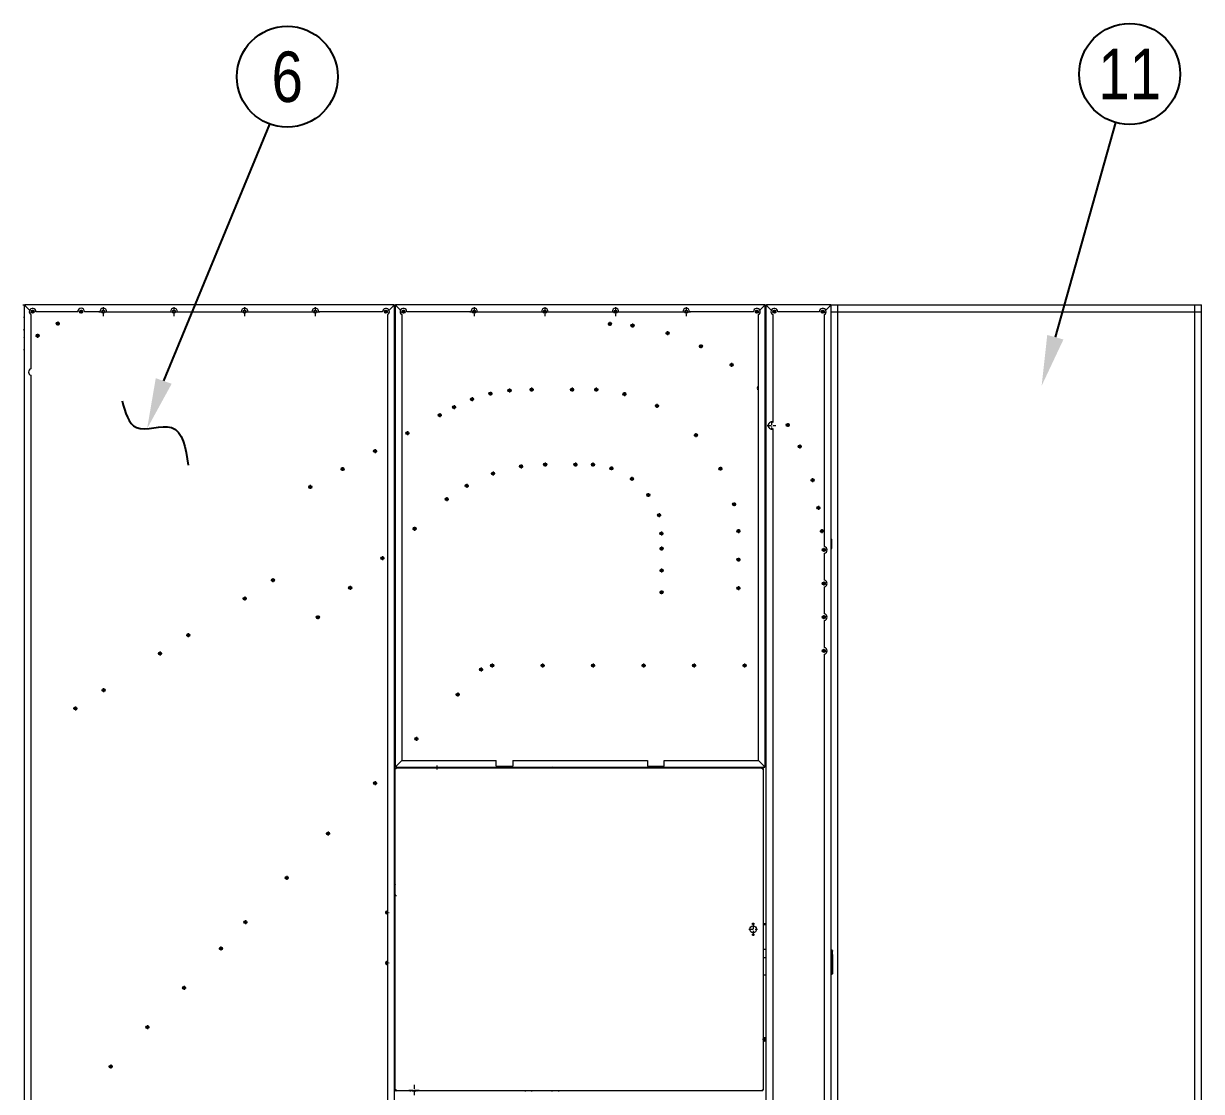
# Model space of a CAD drawing. Header units: millimetres. Extents: x -661502 to 32907, y -140885 to 22606.
# Drawn here: x 16593 to 20093, y 10256 to 13430 of the extents above; entities that cross this region are included whole.
import ezdxf
from ezdxf.enums import TextEntityAlignment as Align

# ---------------------------------------------------------------- set-up
doc = ezdxf.new("R2010")
doc.units = ezdxf.units.MM
doc.linetypes.add('DASHDOT', pattern=[18.5, 12, -3, 0.5, -3])
doc.layers.add('냉각탑_dim', color=1, linetype='Continuous')
doc.layers.add('냉각탑_text', color=3, linetype='Continuous')
doc.styles.get("Standard").update_dxf_attribs({"font": 'arial.ttf'})

# ---------------------------------------------------------------- blocks, each defined once
blk = doc.blocks.new('1')
at = {"color": 7, "lineweight": 20, "ltscale": 0.132499}
blk.add_line((16591, 12593.8), (16596.3, 12593.8), dxfattribs=at)
at = {"color": 7, "lineweight": 20, "ltscale": 0.0375}
for p, q in [((16594.7, 12592.2), (16594.7, 12590.7)), ((16597.8, 12593.8), (16596.3, 12593.8)), ((16596.3, 12590.7), (16596.3, 12592.2)), ((16596.3, 12592.2), (16597.8, 12592.2)), ((16597.8, 12590.7), (16597.8, 12592.2)), ((17693.1, 12593.8), (17691.6, 12593.8)), ((17691.6, 12592.2), (17693.1, 12592.2)), ((17693.1, 12592.2), (17693.1, 12590.7)), ((17694.7, 12590.7), (17694.7, 12592.2)), ((17696.7, 12592.2), (17696.7, 12590.7)), ((17699.8, 12593.8), (17698.3, 12593.8)), ((17698.3, 12592.2), (17699.8, 12592.2)), ((17698.3, 12590.7), (17698.3, 12592.2)), ((17699.8, 12590.7), (17699.8, 12592.2)), ((18795.1, 12593.8), (18793.6, 12593.8)), ((18793.6, 12592.2), (18795.1, 12592.2)), ((18795.1, 12592.2), (18795.1, 12590.7)), ((18796.7, 12590.7), (18796.7, 12592.2)), ((18798.7, 12592.2), (18798.7, 12590.7)), ((18801.8, 12593.8), (18800.3, 12593.8)), ((18800.3, 12590.7), (18800.3, 12592.2)), ((18800.3, 12592.2), (18801.8, 12592.2)), ((18801.8, 12590.7), (18801.8, 12592.2)), ((18991.1, 12593.8), (18989.6, 12593.8)), ((18989.6, 12592.2), (18991.1, 12592.2)), ((18991.1, 12592.2), (18991.1, 12590.7)), ((18992.7, 12590.7), (18992.7, 12592.2)), ((17696.7, 11222.9), (17696.7, 11221.4)), ((17696.7, 11216.2), (17696.7, 11214.7)), ((17699.8, 11222.9), (17698.3, 11222.9)), ((17698.3, 11221.4), (17698.3, 11222.9)), ((17699.8, 11221.4), (17698.3, 11221.4)), ((17698.3, 11219.8), (17699.8, 11219.8)), ((17698.3, 11217.8), (17699.8, 11217.8)), ((17698.3, 11216.2), (17698.3, 11214.7)), ((17698.3, 11216.2), (17699.8, 11216.2)), ((17699.8, 11222.9), (17699.8, 11221.4)), ((18789.1, 11217.8), (18787.6, 11217.8)), ((18789.1, 11216.2), (18787.6, 11216.2)), ((18789.1, 11216.2), (18789.1, 11214.7)), ((18790.7, 11216.2), (18790.7, 11214.7)), ((18793.6, 11222.9), (18795.1, 11222.9)), ((18795.1, 11221.4), (18793.6, 11221.4)), ((18793.6, 11219.8), (18795.1, 11219.8)), ((18795.1, 11222.9), (18795.1, 11221.4)), ((18796.7, 11221.4), (18796.7, 11222.9)), ((17696.7, 10259.4), (17696.7, 10260.9)), ((17698.3, 10259.4), (17698.3, 10260.9)), ((17698.3, 10259.4), (17699.8, 10259.4)), ((17698.3, 10257.8), (17699.8, 10257.8)), ((18789.1, 10259.4), (18787.6, 10259.4)), ((18789.1, 10257.8), (18787.6, 10257.8)), ((18789.1, 10259.4), (18789.1, 10260.9)), ((18790.7, 10259.4), (18790.7, 10260.9))]:
    blk.add_line(p, q, dxfattribs=at)
at = {"color": 7, "lineweight": 20, "ltscale": 0.04}
for p, q in [((16594.7, 12592.2), (16596.3, 12592.2)), ((16594.7, 12590.7), (16596.3, 12590.7)), ((16596.3, 12593.8), (16596.3, 12592.2)), ((16597.8, 12593.8), (16597.8, 12592.2)), ((17691.6, 12593.8), (17691.6, 12592.2)), ((17693.1, 12593.8), (17693.1, 12592.2)), ((17694.7, 12592.2), (17693.1, 12592.2)), ((17694.7, 12590.7), (17693.1, 12590.7)), ((17696.7, 12592.2), (17698.3, 12592.2)), ((17696.7, 12590.7), (17698.3, 12590.7)), ((17698.3, 12593.8), (17698.3, 12592.2)), ((17699.8, 12593.8), (17699.8, 12592.2)), ((18793.6, 12593.8), (18793.6, 12592.2)), ((18795.1, 12593.8), (18795.1, 12592.2)), ((18796.7, 12592.2), (18795.1, 12592.2)), ((18796.7, 12590.7), (18795.1, 12590.7)), ((18798.7, 12592.2), (18800.3, 12592.2)), ((18798.7, 12590.7), (18800.3, 12590.7)), ((18800.3, 12593.8), (18800.3, 12592.2)), ((18801.8, 12593.8), (18801.8, 12592.2)), ((18989.6, 12593.8), (18989.6, 12592.2)), ((18991.1, 12593.8), (18991.1, 12592.2)), ((18992.7, 12592.2), (18991.1, 12592.2)), ((18992.7, 12590.7), (18991.1, 12590.7)), ((18992.7, 11869.3), (18994.3, 11869.3)), ((17696.7, 11222.9), (17698.3, 11222.9)), ((17696.7, 11221.4), (17698.3, 11221.4)), ((17696.7, 11216.2), (17698.3, 11216.2)), ((17698.3, 11219.8), (17698.3, 11221.4)), ((17698.3, 11217.8), (17698.3, 11216.2)), ((17699.8, 11219.8), (17699.8, 11221.4)), ((18789.1, 11217.8), (18789.1, 11216.2)), ((18790.7, 11216.2), (18789.1, 11216.2)), ((18793.6, 11219.8), (18793.6, 11221.4)), ((18796.7, 11222.9), (18795.1, 11222.9)), ((18796.7, 11221.4), (18795.1, 11221.4)), ((18795.1, 11219.8), (18795.1, 11221.4)), ((17696.7, 10259.4), (17698.3, 10259.4)), ((17698.3, 10257.8), (17698.3, 10259.4)), ((18789.1, 10257.8), (18789.1, 10259.4)), ((18790.7, 10259.4), (18789.1, 10259.4))]:
    blk.add_line(p, q, dxfattribs=at)
at = {"color": 7, "lineweight": 20}
for p, q in [((16594.7, 12590.7), (16594.7, 9548.9)), ((17691.6, 12593.8), (16597.8, 12593.8)), ((16614.7, 12565.1), (16614.7, 12403.9)), ((16753.7, 12573.8), (16629.7, 12573.8)), ((16819.7, 12573.8), (16773.7, 12573.8)), ((16839.7, 12573.8), (17029.7, 12573.8)), ((17049.7, 12573.8), (17239.7, 12573.8)), ((17259.7, 12573.8), (17449.7, 12573.8)), ((17659.7, 12573.8), (17469.7, 12573.8)), ((17674.7, 9565.8), (17674.7, 12565.1)), ((17694.7, 9548.9), (17694.7, 12590.7)), ((17696.7, 12590.7), (17696.7, 11222.9)), ((18793.6, 12593.8), (17699.8, 12593.8)), ((17716.7, 12565.1), (17716.7, 11239.8)), ((17921.7, 12573.8), (17731.7, 12573.8)), ((17941.7, 12573.8), (18131.7, 12573.8)), ((18151.7, 12573.8), (18341.7, 12573.8)), ((18361.7, 12573.8), (18551.7, 12573.8)), ((18761.7, 12573.8), (18571.7, 12573.8)), ((18776.7, 11239.8), (18776.7, 12565.1)), ((18796.7, 11222.9), (18796.7, 12590.7)), ((18798.7, 12590.7), (18798.7, 9548.9)), ((18989.6, 12593.8), (18801.8, 12593.8)), ((18818.7, 12565.1), (18818.7, 12244.7)), ((18957.7, 12573.8), (18833.7, 12573.8)), ((18972.7, 11875.5), (18972.7, 12565.1)), ((18992.7, 9548.9), (18992.7, 12590.7)), ((19012.7, 9548.9), (19012.7, 12590.7)), ((16614.7, 12384.7), (16614.7, 10068.6)), ((18818.7, 12226.1), (18818.7, 9565.8)), ((18994.3, 11869.3), (18994.3, 11896.2)), ((18972.7, 11775.5), (18972.7, 11855.9)), ((18972.7, 11675.5), (18972.7, 11755.9)), ((18972.7, 11575.5), (18972.7, 11655.9)), ((18972.7, 9565.8), (18972.7, 11555.9)), ((17716.7, 11239.8), (17699.8, 11222.9)), ((17699.8, 11222.9), (17716.7, 11239.8)), ((17716.7, 11239.8), (17996.7, 11239.8)), ((18046.7, 11239.8), (18446.7, 11239.8)), ((18496.7, 11239.8), (18776.7, 11239.8)), ((18776.7, 11239.8), (18793.6, 11222.9)), ((18793.6, 11222.9), (18776.7, 11239.8)), ((17696.7, 10260.9), (17696.7, 11214.7)), ((17699.8, 11219.8), (18793.6, 11219.8)), ((17699.8, 11217.8), (18787.6, 11217.8)), ((17996.7, 11222.9), (18046.7, 11222.9)), ((18446.7, 11222.9), (18496.7, 11222.9)), ((18790.7, 11214.7), (18790.7, 10260.9)), ((17696.7, 10891.7), (17696.7, 10984.7)), ((18992.8, 10674.4), (18992.8, 10605.8)), ((18996, 10662.6), (18996, 10617.6)), ((17696.7, 10461.7), (17696.7, 10554.7)), ((18787.6, 10257.8), (17699.8, 10257.8))]:
    blk.add_line(p, q, dxfattribs=at)
at = {"color": 7, "lineweight": 20, "ltscale": 0.0775}
for p, q in [((16597.8, 12590.7), (16594.7, 12590.7)), ((17691.6, 12590.7), (17691.6, 12593.8)), ((17691.6, 12590.7), (17694.7, 12590.7)), ((17699.8, 12590.7), (17696.7, 12590.7)), ((18793.6, 12590.7), (18793.6, 12593.8)), ((18793.6, 12590.7), (18796.7, 12590.7)), ((18801.8, 12590.7), (18798.7, 12590.7)), ((18989.6, 12590.7), (18989.6, 12593.8)), ((18989.6, 12590.7), (18992.7, 12590.7)), ((17699.8, 11214.7), (17696.7, 11214.7)), ((17699.8, 11214.7), (17699.8, 11217.8)), ((18787.6, 11214.7), (18787.6, 11217.8)), ((18787.6, 11214.7), (18790.7, 11214.7)), ((18793.6, 11222.9), (18793.6, 11219.8)), ((17699.8, 10260.9), (17696.7, 10260.9)), ((17699.8, 10260.9), (17699.8, 10257.8)), ((18787.6, 10260.9), (18787.6, 10257.8)), ((18787.6, 10260.9), (18790.7, 10260.9))]:
    blk.add_line(p, q, dxfattribs=at)
at = {"color": 7, "lineweight": 20, "ltscale": 0.45204}
for p, q in [((16610.6, 12577.9), (16597.8, 12590.7)), ((16610.6, 12577.9), (16597.8, 12590.7)), ((17678.9, 12577.9), (17691.6, 12590.7)), ((17678.9, 12577.9), (17691.6, 12590.7)), ((17712.6, 12577.9), (17699.8, 12590.7)), ((17712.6, 12577.9), (17699.8, 12590.7)), ((18780.9, 12577.9), (18793.6, 12590.7)), ((18780.9, 12577.9), (18793.6, 12590.7)), ((18814.6, 12577.9), (18801.8, 12590.7)), ((18814.6, 12577.9), (18801.8, 12590.7)), ((18976.9, 12577.9), (18989.6, 12590.7)), ((18976.9, 12577.9), (18989.6, 12590.7))]:
    blk.add_line(p, q, dxfattribs=at)
at = {"color": 7, "linetype": 'DASHDOT', "lineweight": 20, "ltscale": 0.292499}
for p, q in [((16613.9, 12573.8), (16625.6, 12573.8)), ((16757.9, 12573.8), (16769.6, 12573.8)), ((17663.9, 12573.8), (17675.6, 12573.8)), ((17715.9, 12573.8), (17727.6, 12573.8)), ((18765.9, 12573.8), (18777.6, 12573.8)), ((18817.9, 12573.8), (18829.6, 12573.8)), ((18961.9, 12573.8), (18973.6, 12573.8)), ((16688.7, 12538.3), (16700.4, 12538.3)), ((16694.5, 12544.2), (16694.5, 12532.5)), ((18329.1, 12537.2), (18340.8, 12537.2)), ((18334.9, 12543.1), (18334.9, 12531.4)), ((18396.3, 12532.4), (18408, 12532.4)), ((18402.2, 12538.2), (18402.2, 12526.5)), ((18500.4, 12510.1), (18512.1, 12510.1)), ((18506.3, 12515.9), (18506.3, 12504.2)), ((18599.4, 12470.8), (18611.1, 12470.8)), ((18605.3, 12476.7), (18605.3, 12465)), ((18690.6, 12415.8), (18702.3, 12415.8)), ((18696.4, 12421.6), (18696.4, 12409.9)), ((17974.3, 12330.1), (17986, 12330.1)), ((17980.1, 12335.9), (17980.1, 12324.2)), ((18030.9, 12339.7), (18042.6, 12339.7)), ((18036.7, 12345.5), (18036.7, 12333.8)), ((18096.7, 12342.1), (18108.4, 12342.1)), ((18102.5, 12347.9), (18102.5, 12336.2)), ((18216.7, 12342.1), (18228.4, 12342.1)), ((18222.5, 12347.9), (18222.5, 12336.2)), ((18288.7, 12342.1), (18300.4, 12342.1)), ((18294.5, 12347.9), (18294.5, 12336.2)), ((18372.4, 12328.9), (18384.1, 12328.9)), ((18378.2, 12334.7), (18378.2, 12323)), ((17866.4, 12289.7), (17878.1, 12289.7)), ((17872.2, 12295.5), (17872.2, 12283.8)), ((17925.3, 12319.3), (17925.3, 12307.6)), ((18469.1, 12293.7), (18480.8, 12293.7)), ((18474.9, 12299.5), (18474.9, 12287.8)), ((17823.8, 12266.1), (17835.5, 12266.1)), ((17829.6, 12271.9), (17829.6, 12260.2)), ((18857.6, 12237), (18869.3, 12237)), ((18863.4, 12242.8), (18863.4, 12231.1)), ((17727.6, 12212.8), (17739.3, 12212.8)), ((18584.7, 12206.8), (18596.4, 12206.8)), ((17631.4, 12159.3), (17643.1, 12159.3)), ((18893.4, 12172.8), (18905.1, 12172.8)), ((18899.2, 12178.6), (18899.2, 12166.9)), ((17540.7, 12112), (17540.7, 12100.3)), ((18065.2, 12114), (18076.9, 12114)), ((18071, 12119.8), (18071, 12108.1)), ((18136.9, 12119.2), (18148.6, 12119.2)), ((18142.7, 12125), (18142.7, 12113.3)), ((18226.9, 12119.2), (18238.6, 12119.2)), ((18232.7, 12125), (18232.7, 12113.3)), ((18278.9, 12119.2), (18290.6, 12119.2)), ((18284.7, 12125), (18284.7, 12113.3)), ((18339.5, 12113.9), (18339.5, 12102.2)), ((18663.6, 12112.9), (18663.6, 12101.2)), ((17534.9, 12106.1), (17546.6, 12106.1)), ((17981.9, 12092.7), (17993.6, 12092.7)), ((17987.7, 12098.5), (17987.7, 12086.8)), ((18333.7, 12108.1), (18345.4, 12108.1)), ((18394.6, 12077), (18406.3, 12077)), ((18400.4, 12082.8), (18400.4, 12071.1)), ((18657.8, 12107.1), (18669.5, 12107.1)), ((18937.1, 12079.1), (18937.1, 12067.4)), ((17438.9, 12052.8), (17450.6, 12052.8)), ((17903.8, 12056.2), (17915.5, 12056.2)), ((17909.6, 12062), (17909.6, 12050.3)), ((18931.2, 12073.2), (18942.9, 12073.2)), ((17844.6, 12016.6), (17856.3, 12016.6)), ((17850.4, 12022.4), (17850.4, 12010.7)), ((18443.4, 12028.9), (18455.1, 12028.9)), ((18449.2, 12034.7), (18449.2, 12023)), ((18704.2, 12006.9), (18704.2, 11995.2)), ((18481.2, 11974.4), (18481.2, 11962.7)), ((18698.4, 12001.1), (18710.1, 12001.1)), ((18948.7, 11990.8), (18960.4, 11990.8)), ((18475.4, 11968.6), (18487.1, 11968.6)), ((17748.9, 11928.7), (17760.6, 11928.7)), ((17754.7, 11934.5), (17754.7, 11922.8)), ((18482.4, 11914.5), (18494.1, 11914.5)), ((18488.2, 11920.3), (18488.2, 11908.6)), ((18711.3, 11921.7), (18723, 11921.7)), ((18717.1, 11927.5), (18717.1, 11915.8)), ((18959.3, 11921.6), (18971, 11921.6)), ((18482.6, 11869.5), (18494.3, 11869.5)), ((18488.4, 11875.3), (18488.4, 11863.6)), ((18964.9, 11865.7), (18976.6, 11865.7)), ((18970.7, 11871.5), (18970.7, 11859.8)), ((17653.4, 11840.9), (17665.1, 11840.9)), ((17659.2, 11846.7), (17659.2, 11835)), ((18711.3, 11836.7), (18723, 11836.7)), ((18717.1, 11842.5), (18717.1, 11830.8)), ((18482.6, 11804.5), (18494.3, 11804.5)), ((18488.4, 11810.3), (18488.4, 11798.6)), ((17333.7, 11781.4), (17333.7, 11769.7)), ((18964.9, 11765.7), (18976.6, 11765.7)), ((18970.7, 11771.5), (18970.7, 11759.8)), ((17249.8, 11726.9), (17249.8, 11715.2)), ((17557.4, 11753.1), (17569.1, 11753.1)), ((17563.2, 11758.9), (17563.2, 11747.2)), ((18482.6, 11739.5), (18494.3, 11739.5)), ((18488.4, 11745.3), (18488.4, 11733.6)), ((18711.3, 11751.7), (18723, 11751.7)), ((18717.1, 11757.5), (18717.1, 11745.8)), ((17461.4, 11665.2), (17473.1, 11665.2)), ((17467.2, 11671.1), (17467.2, 11659.4)), ((18964.9, 11665.7), (18976.6, 11665.7)), ((18970.7, 11671.5), (18970.7, 11659.8)), ((17076.2, 11612.2), (17087.9, 11612.2)), ((17082.1, 11618), (17082.1, 11606.3)), ((16992.4, 11557.7), (17004.1, 11557.7)), ((18964.9, 11565.7), (18976.6, 11565.7)), ((18970.7, 11571.5), (18970.7, 11559.8)), ((17952.4, 11516), (17952.4, 11504.3)), ((17979.4, 11521.8), (17991.1, 11521.8)), ((18129.4, 11521.8), (18141.1, 11521.8)), ((18279.4, 11521.8), (18291.1, 11521.8)), ((18429.4, 11521.8), (18441.1, 11521.8)), ((18579.4, 11521.8), (18591.1, 11521.8)), ((18729.4, 11521.8), (18741.1, 11521.8)), ((17946.6, 11510.2), (17958.3, 11510.2)), ((16824.6, 11448.8), (16836.3, 11448.8)), ((16830.5, 11454.6), (16830.5, 11442.9)), ((17882.8, 11441.4), (17882.8, 11429.7)), ((16740.8, 11394.3), (16752.5, 11394.3)), ((16746.6, 11400.2), (16746.6, 11388.5)), ((17754.3, 11304), (17766, 11304)), ((17815, 11218.8), (17826.7, 11218.8)), ((17820.8, 11224.6), (17820.8, 11212.9)), ((17637.3, 11178.1), (17637.3, 11166.4)), ((17491.7, 11022.4), (17503.4, 11022.4)), ((17368.9, 10890.7), (17380.6, 10890.7)), ((17374.8, 10896.6), (17374.8, 10884.9)), ((17667.3, 10787.8), (17679, 10787.8)), ((17673.1, 10793.6), (17673.1, 10781.9)), ((17252, 10764.9), (17252, 10753.2)), ((17179, 10686.6), (17179, 10674.9)), ((17673.1, 10643.6), (17673.1, 10631.9)), ((17667.3, 10637.8), (17679, 10637.8)), ((17064.1, 10563.8), (17075.8, 10563.8)), ((17069.9, 10569.6), (17069.9, 10557.9)), ((16955, 10446.8), (16966.7, 10446.8)), ((16960.8, 10452.6), (16960.8, 10440.9)), ((18788.8, 10411.4), (18800.5, 10411.4)), ((18794.6, 10417.2), (18794.6, 10405.5)), ((16845.9, 10329.8), (16857.6, 10329.8)), ((16851.7, 10335.6), (16851.7, 10323.9))]:
    blk.add_line(p, q, dxfattribs=at)
at = {"color": 7, "linetype": 'DASHDOT', "lineweight": 20, "ltscale": 0.292505}
for p, q in [((16619.7, 12579.6), (16619.7, 12567.9)), ((16763.7, 12579.6), (16763.7, 12567.9)), ((17669.7, 12579.6), (17669.7, 12567.9)), ((17721.7, 12579.6), (17721.7, 12567.9)), ((18771.7, 12579.6), (18771.7, 12567.9)), ((18823.7, 12579.6), (18823.7, 12567.9)), ((18967.7, 12579.6), (18967.7, 12567.9)), ((16634.5, 12508.2), (16634.5, 12496.5)), ((17919.5, 12313.5), (17931.2, 12313.5)), ((17733.4, 12218.6), (17733.4, 12206.9)), ((18590.5, 12212.6), (18590.5, 12200.9)), ((17637.2, 12165.1), (17637.2, 12153.4)), ((17444.7, 12058.6), (17444.7, 12046.9)), ((18954.6, 11996.6), (18954.6, 11984.9)), ((18965.2, 11927.5), (18965.2, 11915.8)), ((16998.2, 11563.6), (16998.2, 11551.9)), ((17985.2, 11527.6), (17985.2, 11515.9)), ((18135.2, 11527.6), (18135.2, 11515.9)), ((18285.2, 11527.6), (18285.2, 11515.9)), ((18435.2, 11527.6), (18435.2, 11515.9)), ((18585.2, 11527.6), (18585.2, 11515.9)), ((18735.2, 11527.6), (18735.2, 11515.9)), ((17877, 11435.6), (17888.7, 11435.6)), ((17631.5, 11172.3), (17643.2, 11172.3))]:
    blk.add_line(p, q, dxfattribs=at)
at = {"color": 7, "linetype": 'DASHDOT', "lineweight": 20}
for p, q in [((16816.7, 12573.8), (16842.7, 12573.8)), ((16829.7, 12586.8), (16829.7, 12560.8)), ((17026.7, 12573.8), (17052.7, 12573.8)), ((17039.7, 12586.8), (17039.7, 12560.8)), ((17236.7, 12573.8), (17262.7, 12573.8)), ((17249.7, 12586.8), (17249.7, 12560.8)), ((17446.7, 12573.8), (17472.7, 12573.8)), ((17459.7, 12586.8), (17459.7, 12560.8)), ((17918.7, 12573.8), (17944.7, 12573.8)), ((17931.7, 12586.8), (17931.7, 12560.8)), ((18128.7, 12573.8), (18154.7, 12573.8)), ((18141.7, 12586.8), (18141.7, 12560.8)), ((18338.7, 12573.8), (18364.7, 12573.8)), ((18351.7, 12586.8), (18351.7, 12560.8)), ((18548.7, 12573.8), (18574.7, 12573.8)), ((18561.7, 12586.8), (18561.7, 12560.8)), ((18802, 12235.4), (18828, 12235.4)), ((18815, 12248.4), (18815, 12222.4)), ((18760.7, 10750.8), (18760.7, 10724.8)), ((18747.7, 10737.8), (18773.7, 10737.8)), ((17737.3, 10259.2), (17769.8, 10259.2)), ((17753.6, 10275.5), (17753.6, 10243))]:
    blk.add_line(p, q, dxfattribs=at)
at = {"color": 7, "lineweight": 20, "ltscale": 0.129999}
for p, q in [((17693.1, 12593.8), (17698.3, 12593.8)), ((18795.1, 12593.8), (18800.3, 12593.8))]:
    blk.add_line(p, q, dxfattribs=at)
at = {"color": 7, "lineweight": 20, "ltscale": 0.141421}
for p, q in [((17928.9, 12574.8), (17934.6, 12574.8)), ((18138.9, 12574.8), (18144.6, 12574.8))]:
    blk.add_line(p, q, dxfattribs=at)
at = {"color": 7, "lineweight": 20, "ltscale": 0.10198}
blk.add_line((18349.5, 12575.8), (18349.5, 12571.8), dxfattribs=at)
at = {"color": 7, "lineweight": 20, "ltscale": 0.149666}
blk.add_line((18351.5, 12576.8), (18351.5, 12570.8), dxfattribs=at)
at = {"color": 0, "lineweight": 20}
for p, q in [((18991.1, 12593.8), (20092.7, 12593.8)), ((18992.7, 12592.2), (18992.7, 12593.8)), ((18992.7, 12573.8), (20092.7, 12573.8)), ((20072.7, 9393.8), (20072.7, 12593.8)), ((20092.7, 9393.8), (20092.7, 12593.8))]:
    blk.add_line(p, q, dxfattribs=at)
at = {"color": 7, "lineweight": 20, "ltscale": 0.05}
for p, q in [((16594.7, 12556.9), (16592.7, 12556.9)), ((16594.7, 12556.9), (16592.7, 12556.9)), ((17694.7, 12552.3), (17696.7, 12552.3)), ((17694.7, 12552.3), (17696.7, 12552.3)), ((17696.7, 12548.7), (17694.7, 12548.7)), ((18796.7, 12553.8), (18798.7, 12553.8)), ((18796.7, 11739), (18798.7, 11739)), ((18798.7, 11592.8), (18796.7, 11592.8)), ((18796.7, 11544.4), (18798.7, 11544.4)), ((18796.7, 11542.8), (18798.7, 11542.8)), ((18796.7, 11500.8), (18798.7, 11500.8)), ((18796.7, 11500.8), (18798.7, 11500.8)), ((18796.7, 11487.4), (18798.7, 11487.4)), ((18798.7, 11474), (18796.7, 11474)), ((18798.7, 11472.4), (18796.7, 11472.4)), ((18796.7, 11387.4), (18798.7, 11387.4)), ((18798.7, 11374), (18796.7, 11374)), ((18798.7, 11372.4), (18796.7, 11372.4)), ((18798.7, 11370.8), (18796.7, 11370.8)), ((18798.7, 11367.8), (18796.7, 11367.8)), ((18798.7, 11352.8), (18796.7, 11352.8)), ((18798.7, 11282.8), (18796.7, 11282.8)), ((18796.7, 11267.8), (18798.7, 11267.8)), ((17696.7, 10677.6), (17694.7, 10677.6)), ((17696.7, 10652.6), (17694.7, 10652.6)), ((17694.7, 10602.6), (17696.7, 10602.6)), ((18082.9, 10257.8), (18082.9, 10255.8)), ((18102.9, 10255.8), (18102.9, 10257.8)), ((18162.9, 10257.8), (18162.9, 10255.8)), ((18182.9, 10255.8), (18182.9, 10257.8))]:
    blk.add_line(p, q, dxfattribs=at)
at = {"color": 7, "lineweight": 20, "ltscale": 0.049991}
blk.add_line((17696.7, 12547.1), (17694.7, 12547.1), dxfattribs=at)
at = {"color": 7, "lineweight": 20, "ltscale": 0.05832}
for p, q in [((16592.7, 12519.9), (16594.7, 12521.1)), ((16594.7, 12495.9), (16592.7, 12494.7)), ((16592.7, 12459.7), (16594.7, 12460.9))]:
    blk.add_line(p, q, dxfattribs=at)
at = {"color": 7, "linetype": 'DASHDOT', "lineweight": 20, "ltscale": 0.292502}
for p, q in [((16628.7, 12502.3), (16640.4, 12502.3)), ((17327.8, 11775.6), (17339.5, 11775.6)), ((17244, 11721.1), (17255.7, 11721.1)), ((17760.1, 11309.8), (17760.1, 11298.1)), ((17497.5, 11028.2), (17497.5, 11016.5)), ((17246.2, 10759.1), (17257.9, 10759.1)), ((17173.2, 10680.8), (17184.9, 10680.8))]:
    blk.add_line(p, q, dxfattribs=at)
at = {"color": 7, "lineweight": 20, "ltscale": 0.068642}
for p, q in [((18796.7, 12355.5), (18798.7, 12353.7)), ((18798.7, 12298.7), (18796.7, 12300.6)), ((18796.7, 12300.6), (18798.7, 12298.7))]:
    blk.add_line(p, q, dxfattribs=at)
at = {"color": 7, "linetype": 'DASHDOT', "lineweight": 20, "ltscale": 0.195001}
for p, q in [((17976.3, 12330.1), (17984.1, 12330.1)), ((17980.2, 12334), (17980.2, 12326.2)), ((18032.9, 12339.7), (18040.7, 12339.7)), ((18098.6, 12342.1), (18106.4, 12342.1)), ((18102.5, 12346), (18102.5, 12338.2)), ((18218.6, 12342.1), (18226.4, 12342.1)), ((18222.5, 12346), (18222.5, 12338.2)), ((18290.6, 12342.1), (18298.4, 12342.1)), ((18294.5, 12346), (18294.5, 12338.2)), ((18374.4, 12328.9), (18382.2, 12328.9)), ((18378.3, 12332.8), (18378.3, 12325)), ((17868.4, 12289.7), (17876.2, 12289.7)), ((17872.3, 12293.6), (17872.3, 12285.8)), ((17921.5, 12313.5), (17929.3, 12313.5)), ((17925.4, 12317.4), (17925.4, 12309.6)), ((18471.1, 12293.7), (18478.9, 12293.7)), ((18475, 12297.6), (18475, 12289.8)), ((17825.8, 12266.1), (17833.6, 12266.1)), ((17733.5, 12216.7), (17733.5, 12208.9)), ((17729.6, 12212.8), (17737.4, 12212.8)), ((18586.6, 12206.8), (18594.4, 12206.8)), ((18590.5, 12210.7), (18590.5, 12202.9)), ((17637.3, 12163.4), (17637.3, 12155.6)), ((17541.1, 12110), (17541.1, 12102.2)), ((18066.8, 12114), (18074.6, 12114)), ((18070.7, 12117.9), (18070.7, 12110.1)), ((18138.4, 12119.2), (18146.2, 12119.2)), ((18142.3, 12123.1), (18142.3, 12115.3)), ((18228.4, 12119.2), (18236.2, 12119.2)), ((18232.3, 12123.1), (18232.3, 12115.3)), ((18280.4, 12119.2), (18288.2, 12119.2)), ((18284.3, 12123.1), (18284.3, 12115.3)), ((18339.2, 12112), (18339.2, 12104.2)), ((18663.7, 12111), (18663.7, 12103.2)), ((17537.2, 12106.1), (17545, 12106.1)), ((17983.3, 12092.7), (17991.1, 12092.7)), ((17987.2, 12096.6), (17987.2, 12088.8)), ((18335.3, 12108.1), (18343.1, 12108.1)), ((18396.3, 12077), (18404.1, 12077)), ((18400.2, 12080.9), (18400.2, 12073.1)), ((18659.8, 12107.1), (18667.6, 12107.1)), ((17440.9, 12052.8), (17448.7, 12052.8)), ((17444.8, 12056.7), (17444.8, 12048.9)), ((17905.5, 12056.2), (17913.3, 12056.2)), ((17846.8, 12016.5), (17854.6, 12016.5)), ((17850.7, 12020.4), (17850.7, 12012.6)), ((18445.1, 12028.9), (18452.9, 12028.9)), ((18449, 12032.8), (18449, 12025)), ((18704.3, 12005), (18704.3, 11997.2)), ((18480.8, 11972.5), (18480.8, 11964.7)), ((18476.9, 11968.6), (18484.7, 11968.6)), ((17750.9, 11928.7), (17758.7, 11928.7)), ((17754.8, 11932.6), (17754.8, 11924.8)), ((18484, 11914.5), (18491.8, 11914.5)), ((18487.9, 11918.4), (18487.9, 11910.6)), ((18713.2, 11921.7), (18721, 11921.7)), ((18717.1, 11925.6), (18717.1, 11917.8)), ((18488.1, 11873.4), (18488.1, 11865.6)), ((17659, 11844.8), (17659, 11837)), ((18713.2, 11836.7), (18721, 11836.7)), ((18717.1, 11840.6), (18717.1, 11832.8)), ((18488.1, 11808.4), (18488.1, 11800.6)), ((17559.2, 11753.1), (17567, 11753.1)), ((17563.1, 11757), (17563.1, 11749.2)), ((18488.1, 11743.4), (18488.1, 11735.6)), ((18713.2, 11751.7), (18721, 11751.7)), ((18717.1, 11755.6), (18717.1, 11747.8)), ((17463.4, 11665.2), (17471.2, 11665.2)), ((17467.3, 11669.1), (17467.3, 11661.3)), ((17981.3, 11521.8), (17989.1, 11521.8)), ((18131.3, 11521.8), (18139.1, 11521.8)), ((18281.3, 11521.8), (18289.1, 11521.8)), ((18431.3, 11521.8), (18439.1, 11521.8)), ((18581.3, 11521.8), (18589.1, 11521.8)), ((18731.3, 11521.8), (18739.1, 11521.8)), ((17948.6, 11510.2), (17956.4, 11510.2)), ((17952.5, 11514.1), (17952.5, 11506.3)), ((17879, 11435.6), (17886.8, 11435.6)), ((17760.1, 11307.8), (17760.1, 11300)), ((17756.2, 11303.9), (17764, 11303.9)), ((17820.8, 11222.7), (17820.8, 11214.9)), ((17633.5, 11172.3), (17641.3, 11172.3)), ((17637.4, 11176.2), (17637.4, 11168.4)), ((17497.6, 11026.3), (17497.6, 11018.5)), ((17248.1, 10759.1), (17255.9, 10759.1)), ((17252, 10763), (17252, 10755.2)), ((18790.8, 10409.8), (18798.6, 10409.8)), ((18794.7, 10413.7), (18794.7, 10405.9)), ((16847.8, 10329.8), (16855.6, 10329.8))]:
    blk.add_line(p, q, dxfattribs=at)
at = {"color": 7, "linetype": 'DASHDOT', "lineweight": 20, "ltscale": 0.194995}
for p, q in [((18036.8, 12343.6), (18036.8, 12335.8)), ((17829.7, 12270), (17829.7, 12262.2)), ((17633.4, 12159.5), (17641.2, 12159.5)), ((17909.4, 12060.1), (17909.4, 12052.3)), ((18700.4, 12001.1), (18708.2, 12001.1)), ((18484.2, 11869.5), (18492, 11869.5)), ((17655.1, 11840.9), (17662.9, 11840.9)), ((18484.2, 11804.5), (18492, 11804.5)), ((18484.2, 11739.5), (18492, 11739.5)), ((17985.2, 11525.7), (17985.2, 11517.9)), ((18135.2, 11525.7), (18135.2, 11517.9)), ((18285.2, 11525.7), (18285.2, 11517.9)), ((18435.2, 11525.7), (18435.2, 11517.9)), ((18585.2, 11525.7), (18585.2, 11517.9)), ((18735.2, 11525.7), (18735.2, 11517.9)), ((17882.9, 11439.5), (17882.9, 11431.7)), ((17816.9, 11218.8), (17824.7, 11218.8)), ((17493.7, 11022.4), (17501.5, 11022.4))]:
    blk.add_line(p, q, dxfattribs=at)
at = {"color": 7, "lineweight": 20, "ltscale": 0.057168}
for p, q in [((17696.7, 12215.3), (17694.7, 12214.2)), ((17696.7, 12169.6), (17694.7, 12168.5))]:
    blk.add_line(p, q, dxfattribs=at)
at = {"color": 7, "lineweight": 20, "ltscale": 0.067816}
blk.add_line((17694.7, 11900.8), (17696.7, 11902.6), dxfattribs=at)
at = {"color": 7, "lineweight": 20, "ltscale": 0.067817}
blk.add_line((17694.7, 11846.5), (17696.7, 11848.4), dxfattribs=at)
at = {"color": 7, "lineweight": 20, "ltscale": 0.148096}
blk.add_line((18485.2, 11739), (18491.1, 11739), dxfattribs=at)
at = {"color": 7, "lineweight": 20, "ltscale": 0.146137}
blk.add_line((18485.2, 11738.8), (18491.1, 11738.8), dxfattribs=at)
at = {"color": 7, "lineweight": 20, "ltscale": 0.073313}
blk.add_line((17696.7, 11266.8), (17694.7, 11264.6), dxfattribs=at)
at = {"color": 7, "lineweight": 20, "ltscale": 0.4225}
for p, q in [((17996.7, 11222.9), (17996.7, 11239.8)), ((18046.7, 11239.8), (18046.7, 11222.9)), ((18446.7, 11239.8), (18446.7, 11222.9)), ((18496.7, 11222.9), (18496.7, 11239.8))]:
    blk.add_line(p, q, dxfattribs=at)
at = {"color": 7, "lineweight": 20, "ltscale": 0.073314}
blk.add_line((17694.7, 11203), (17696.7, 11205.2), dxfattribs=at)
at = {"color": 7, "lineweight": 20, "ltscale": 0.068366}
blk.add_line((17708.5, 11217.8), (17710.4, 11219.8), dxfattribs=at)
at = {"color": 7, "lineweight": 20, "ltscale": 0.062607}
for p, q in [((17772.5, 11217.8), (17774, 11219.8)), ((17866.2, 11217.8), (17867.7, 11219.8)), ((17870.2, 11217.8), (17871.7, 11219.8))]:
    blk.add_line(p, q, dxfattribs=at)
at = {"color": 7, "lineweight": 20, "ltscale": 0.083082}
for p, q in [((17694.7, 11114.6), (17696.7, 11117.2)), ((17694.7, 10990.3), (17696.7, 10993)), ((17694.7, 10985), (17696.7, 10987.6))]:
    blk.add_line(p, q, dxfattribs=at)
at = {"color": 7, "linetype": 'DASHDOT', "lineweight": 20, "ltscale": 0.1625}
for p, q in [((17694.1, 10838.3), (17700.6, 10838.3)), ((17697.3, 10841.5), (17697.3, 10835))]:
    blk.add_line(p, q, dxfattribs=at)
at = {"color": 7, "linetype": 'DASHDOT', "lineweight": 20, "ltscale": 0.146246}
for p, q in [((18757.8, 10754), (18763.7, 10754)), ((18757.8, 10721.6), (18763.7, 10721.6))]:
    blk.add_line(p, q, dxfattribs=at)
at = {"color": 7, "lineweight": 20, "ltscale": 0.1125}
blk.add_line((18763, 10754), (18758.5, 10754), dxfattribs=at)
at = {"color": 7, "lineweight": 20, "ltscale": 0.07908}
blk.add_line((18762.3, 10752.4), (18759.2, 10752.4), dxfattribs=at)
blk.add_line((18762.3, 10752.4), (18759.2, 10752.4), dxfattribs=at)
at = {"color": 7, "linetype": 'DASHDOT', "lineweight": 20, "ltscale": 0.146249}
for p, q in [((18760.7, 10756.9), (18760.7, 10751.1)), ((18760.7, 10724.5), (18760.7, 10718.7))]:
    blk.add_line(p, q, dxfattribs=at)
at = {"color": 7, "lineweight": 20, "ltscale": 0.2}
for p, q in [((18798.7, 10754), (18790.7, 10754)), ((18798.7, 10752.4), (18790.7, 10752.4)), ((18798.7, 10752.4), (18790.7, 10752.4)), ((18798.7, 10750.8), (18790.7, 10750.8)), ((18798.7, 10677.6), (18790.7, 10677.6)), ((18798.7, 10652.6), (18790.7, 10652.6)), ((18790.7, 10602.6), (18798.7, 10602.6))]:
    blk.add_line(p, q, dxfattribs=at)
at = {"color": 7, "linetype": 'DASHDOT', "lineweight": 20, "ltscale": 0.194998}
for p, q in [((17175.2, 10680.8), (17183, 10680.8)), ((17179.1, 10684.7), (17179.1, 10676.9)), ((17066, 10563.8), (17073.8, 10563.8)), ((17069.9, 10567.7), (17069.9, 10559.9)), ((16956.9, 10446.8), (16964.7, 10446.8)), ((16960.8, 10450.7), (16960.8, 10442.9)), ((16851.7, 10333.7), (16851.7, 10325.9))]:
    blk.add_line(p, q, dxfattribs=at)
at = {"color": 7, "lineweight": 20, "ltscale": 0.002451}
for p, q in [((18992.7, 10677.6), (18992.8, 10677.6)), ((18992.8, 10602.6), (18992.7, 10602.6))]:
    blk.add_line(p, q, dxfattribs=at)
at = {"color": 7, "lineweight": 20, "ltscale": 0.01}
for p, q in [((18992.8, 10677.2), (18992.8, 10677.6)), ((18995.6, 10674.4), (18996, 10674.4)), ((18995.6, 10605.8), (18996, 10605.8)), ((18992.8, 10603), (18992.8, 10602.6))]:
    blk.add_line(p, q, dxfattribs=at)
at = {"color": 7, "lineweight": 20, "ltscale": 0.002492}
for p, q in [((18992.7, 10674.4), (18992.8, 10674.4)), ((18992.8, 10605.8), (18992.7, 10605.8))]:
    blk.add_line(p, q, dxfattribs=at)
at = {"color": 7, "lineweight": 20, "ltscale": 0.08}
for p, q in [((18996, 10662.6), (18992.8, 10662.6)), ((18996, 10617.6), (18992.8, 10617.6))]:
    blk.add_line(p, q, dxfattribs=at)
at = {"color": 7, "lineweight": 20, "ltscale": 0.04835}
blk.add_line((18996, 10674.4), (18996, 10672.5), dxfattribs=at)
at = {"color": 7, "lineweight": 20, "ltscale": 0.245}
for p, q in [((18996, 10662.6), (18996, 10672.4)), ((18996, 10617.6), (18996, 10607.8))]:
    blk.add_line(p, q, dxfattribs=at)
at = {"color": 7, "lineweight": 20, "ltscale": 0.048372}
blk.add_line((18996, 10607.7), (18996, 10605.8), dxfattribs=at)
at = {"color": 7, "lineweight": 20, "ltscale": 0.1}
for p, q in [((17696.7, 10376), (17694.7, 10379.5)), ((17696.7, 10369.6), (17694.7, 10373.1))]:
    blk.add_line(p, q, dxfattribs=at)
at = {"color": 7, "lineweight": 20, "ltscale": 0.057735}
for p, q in [((17762.5, 10255.8), (17761.3, 10257.8)), ((17766.2, 10255.8), (17765, 10257.8))]:
    blk.add_line(p, q, dxfattribs=at)
at = {"color": 7, "lineweight": 20}
for centre, radius in [((16619.7, 12573.8), 4.5), ((16619.7, 12573.8), 3), ((16763.7, 12573.8), 4.5), ((16763.7, 12573.8), 3), ((16829.7, 12573.8), 4.5), ((16829.7, 12573.8), 3), ((17039.7, 12573.8), 4.5), ((17039.7, 12573.8), 3), ((17249.7, 12573.8), 4.5), ((17249.7, 12573.8), 3), ((17459.7, 12573.8), 4.5), ((17459.7, 12573.8), 3), ((17669.7, 12573.8), 4.5), ((17669.7, 12573.8), 3), ((17721.7, 12573.8), 4.5), ((17721.7, 12573.8), 3), ((17931.7, 12573.8), 4.5), ((17931.7, 12573.8), 3), ((18141.7, 12573.8), 4.5), ((18141.7, 12573.8), 3), ((18351.7, 12573.8), 4.5), ((18351.7, 12573.8), 3), ((18561.7, 12573.8), 4.5), ((18561.7, 12573.8), 3), ((18771.7, 12573.8), 4.5), ((18771.7, 12573.8), 3), ((18823.7, 12573.8), 4.5), ((18823.7, 12573.8), 3), ((18967.7, 12573.8), 4.5), ((18967.7, 12573.8), 3), ((16694.5, 12538.3), 4.5), ((16694.5, 12538.3), 3), ((18334.9, 12537.2), 4.5), ((18334.9, 12537.2), 3), ((18402.2, 12532.4), 4.5), ((18402.2, 12532.4), 3), ((16634.5, 12502.3), 4.5), ((16634.5, 12502.3), 3), ((18506.3, 12510.1), 4.5), ((18506.3, 12510.1), 3), ((18605.3, 12470.8), 4.5), ((18605.3, 12470.8), 3), ((18696.4, 12415.8), 4.5), ((18696.4, 12415.8), 3), ((17980.1, 12330.1), 4.5), ((17980.2, 12330.1), 3), ((18036.7, 12339.7), 4.5), ((18036.8, 12339.7), 3), ((18102.5, 12342.1), 4.5), ((18102.5, 12342.1), 3), ((18222.5, 12342.1), 4.5), ((18222.5, 12342.1), 3), ((18294.5, 12342.1), 4.5), ((18294.5, 12342.1), 3), ((18378.2, 12328.9), 4.5), ((18378.3, 12328.9), 3), ((17872.2, 12289.7), 4.5), ((17872.3, 12289.7), 3), ((17925.3, 12313.5), 4.5), ((17925.4, 12313.5), 3), ((18474.9, 12293.7), 4.5), ((18475, 12293.7), 3), ((17829.6, 12266.1), 4.5), ((17829.7, 12266.1), 3), ((17733.4, 12212.8), 4.5), ((17733.5, 12212.8), 3), ((18863.4, 12237), 4.5), ((18863.4, 12237), 3), ((18590.5, 12206.8), 4.5), ((18590.5, 12206.8), 3), ((17637.2, 12159.3), 4.5), ((17637.3, 12159.5), 3), ((18899.2, 12172.8), 4.5), ((18899.2, 12172.8), 3), ((17540.7, 12106.1), 4.5), ((18071, 12114), 4.5), ((18070.7, 12114), 3), ((18142.7, 12119.2), 4.5), ((18142.3, 12119.2), 3), ((18232.7, 12119.2), 4.5), ((18232.3, 12119.2), 3), ((18284.7, 12119.2), 4.5), ((18284.3, 12119.2), 3), ((18339.5, 12108.1), 4.5), ((18339.2, 12108.1), 3), ((18663.6, 12107.1), 4.5), ((18663.7, 12107.1), 3), ((17541.1, 12106.1), 3), ((17987.7, 12092.7), 4.5), ((17987.2, 12092.7), 3), ((18400.4, 12077), 4.5), ((18400.2, 12077), 3), ((18937.1, 12073.2), 4.5), ((18937.1, 12073.2), 3), ((17444.7, 12052.8), 4.5), ((17444.8, 12052.8), 3), ((17909.6, 12056.2), 4.5), ((17909.4, 12056.2), 3), ((17850.4, 12016.6), 4.5), ((17850.7, 12016.5), 3), ((18449.2, 12028.9), 4.5), ((18449, 12028.9), 3), ((18704.2, 12001.1), 4.5), ((18481.2, 11968.6), 4.5), ((18480.8, 11968.6), 3), ((18704.3, 12001.1), 3), ((18954.6, 11990.8), 4.5), ((18954.6, 11990.8), 3), ((17754.7, 11928.7), 4.5), ((17754.8, 11928.7), 3), ((18488.2, 11914.5), 4.5), ((18487.9, 11914.5), 3), ((18717.1, 11921.7), 4.5), ((18717.1, 11921.7), 3), ((18965.2, 11921.6), 4.5), ((18965.2, 11921.6), 3), ((18488.4, 11869.5), 4.5), ((18488.1, 11869.5), 3), ((18970.7, 11865.7), 4.5), ((18970.7, 11865.7), 3), ((17659.2, 11840.9), 4.5), ((17659, 11840.9), 3), ((18717.1, 11836.7), 4.5), ((18717.1, 11836.7), 3), ((18488.4, 11804.5), 4.5), ((18488.1, 11804.5), 3), ((17333.7, 11775.6), 4.5), ((17333.7, 11775.6), 3), ((18970.7, 11765.7), 4.5), ((18970.7, 11765.7), 3), ((17249.8, 11721.1), 4.5), ((17563.2, 11753.1), 4.5), ((17563.1, 11753.1), 3), ((18488.4, 11739.5), 4.5), ((18488.1, 11739.5), 3), ((18717.1, 11751.7), 4.5), ((18717.1, 11751.7), 3), ((17249.8, 11721.1), 3), ((17467.2, 11665.2), 4.5), ((17467.3, 11665.2), 3), ((18970.7, 11665.7), 4.5), ((18970.7, 11665.7), 3), ((17082.1, 11612.2), 4.5), ((17082.1, 11612.2), 3), ((16998.2, 11557.7), 4.5), ((16998.2, 11557.7), 3), ((18970.7, 11565.7), 4.5), ((18970.7, 11565.7), 3), ((17985.2, 11521.8), 4.5), ((17985.2, 11521.8), 3), ((18135.2, 11521.8), 4.5), ((18135.2, 11521.8), 3), ((18285.2, 11521.8), 4.5), ((18285.2, 11521.8), 3), ((18435.2, 11521.8), 4.5), ((18435.2, 11521.8), 3), ((18585.2, 11521.8), 4.5), ((18585.2, 11521.8), 3), ((18735.2, 11521.8), 4.5), ((18735.2, 11521.8), 3), ((17952.4, 11510.2), 4.5), ((17952.5, 11510.2), 3), ((16830.5, 11448.8), 4.5), ((16830.5, 11448.8), 3), ((17882.8, 11435.6), 4.5), ((17882.9, 11435.6), 3), ((16746.6, 11394.3), 4.5), ((16746.6, 11394.3), 3), ((17760.1, 11304), 4.5), ((17760.1, 11303.9), 3), ((17637.3, 11172.3), 4.5), ((17637.4, 11172.3), 3), ((17497.5, 11022.4), 4.5), ((17497.6, 11022.4), 3), ((17374.8, 10890.7), 4.5), ((17374.8, 10890.7), 3), ((17252, 10759.1), 4.5), ((17252, 10759.1), 3), ((18760.7, 10737.8), 10), ((18760.7, 10754), 2.25), ((18760.7, 10721.6), 2.25), ((17179, 10680.8), 4.5), ((17179.1, 10680.8), 3), ((17069.9, 10563.8), 4.5), ((17069.9, 10563.8), 3), ((16960.8, 10446.8), 4.5), ((16960.8, 10446.8), 3), ((18794.7, 10409.8), 3), ((16851.7, 10329.8), 4.5), ((16851.7, 10329.8), 3)]:
    blk.add_circle(centre, radius, dxfattribs=at)
for centre, radius, start, end in [((16619.7, 12573.8), 10, 0, 240), ((16763.7, 12573.8), 10, 0.0003, 179.9997), ((16829.7, 12573.8), 10, 0, 180), ((17039.7, 12573.8), 10, 0, 180), ((17249.7, 12573.8), 10, 0, 180), ((17459.7, 12573.8), 10, 0, 180), ((17669.7, 12573.8), 10, 300, 180), ((17721.7, 12573.8), 10, 0, 240), ((17931.7, 12573.8), 10, 0, 180), ((18141.7, 12573.8), 10, 0, 180), ((18351.7, 12573.8), 10, 0, 180), ((18561.7, 12573.8), 10, 0, 180), ((18771.7, 12573.8), 10, 300, 180), ((18823.7, 12573.8), 10, 0, 240), ((18967.7, 12573.8), 10, 300, 180), ((18989.6, 12590.7), 1.5, 0, 90), ((18989.6, 12590.7), 3.1, 28.9393, 61.0608), ((16617.6, 12394.3), 10, 106.858, 253.142), ((18329.2, 11900.2), 655, 44.1996, 44.4499), ((18777.2, 12346.4), 4.5, 96.3763, 263.6237), ((18777.2, 12346.4), 3, 99.5905, 260.4095), ((17829.4, 12265.9), 3, 302.5181, 115.5428), ((17733.2, 12212.6), 3, 302.5181, 115.5428), ((18815, 12235.4), 10, 68.2844, 291.7156), ((17636.9, 12159.3), 3, 302.5181, 115.5428), ((17540.7, 12106), 3, 302.5181, 115.5428), ((17444.5, 12052.6), 3, 302.5181, 115.5428), ((18970.7, 11865.7), 10, 281.5371, 78.4629), ((18991.2, 11896.2), 3.1, 0, 61.0609), ((18970.7, 11765.7), 10, 281.5371, 78.4629), ((18970.7, 11665.7), 10, 281.5371, 78.4629), ((18970.7, 11565.7), 10, 281.5371, 78.4629), ((17820.8, 11218.8), 4.5, 167.1562, 192.8354), ((17820.8, 11218.8), 3, 160.5222, 199.4646), ((17820.8, 11218.8), 3, 340.5354, 19.4778), ((17820.8, 11218.8), 4.5, 347.1646, 12.8438), ((18048.5, 11219), 4.5, 170.212, 195.9287), ((18048.5, 11219), 3, 165.2257, 204.3088), ((18048.5, 11219), 3, 335.6912, 14.7743), ((18048.5, 11219), 4.5, 344.0713, 9.788), ((18164.3, 11214.8), 4.5, 41.6539, 138.3461), ((18164.3, 11214.8), 3, 85.5244, 94.4756), ((18139, 10752.4), 458, 164.9545, 165.9506), ((17697.3, 10838.3), 2.5, 103.1195, 256.8805), ((17673.1, 10787.8), 4.5, 69.1721, 290.8279), ((17673.1, 10787.8), 3, 57.7684, 302.2316), ((18990.8, 10672.4), 5.2, 0, 68.5651), ((17673.1, 10637.8), 4.5, 69.1721, 290.8279), ((17673.1, 10637.8), 3, 57.7684, 302.2316), ((18990.8, 10607.8), 5.2, 291.4349, 0), ((18794.7, 10409.8), 4.5, 25.0519, 150.6747), ((18794.7, 10409.8), 4.5, 209.3253, 334.9481), ((18794.6, 10411.4), 4.5, 252.0368, 289.6712), ((17753.6, 10259.2), 12.5, 186.6557, 196.0158), ((17753.6, 10259.2), 4.5, 198.78, 230.0302), ((17753.6, 10259.2), 3, 208.8738, 331.1262), ((17753.6, 10259.2), 4.5, 309.9701, 341.22)]:
    blk.add_arc(centre, radius, start, end, dxfattribs=at)
at = {"layer": '냉각탑_dim', "lineweight": -3}
blk.add_spline([(16885.6, 12309.2), (16927.9, 12229.6), (17032.5, 12229.6), (17082.3, 12117.6)], degree=3, dxfattribs=at)
for points in [[(19682.7, 12491.1), (19617.9, 12353.5), (19634.6, 12504.6)], [(17032.9, 12359.5), (16959.9, 12226.1), (16985.6, 12376)]]:
    blk.add_solid(points, dxfattribs=at)

msp = doc.modelspace()

# ---------------------------------------------------------------- linework, layer by layer
at = {"layer": '냉각탑_dim', "linetype": 'ByBlock', "lineweight": -3}
for points in [[(17009.2, 12367.8), (17324.2, 13131.5)], [(19658.7, 12497.8), (19838.7, 13135.9)]]:
    msp.add_lwpolyline(points, dxfattribs=at)
for centre in [(17376.3, 13272.1), (19879.5, 13280.3)]:
    msp.add_circle(centre, 150, dxfattribs=at)

# ---------------------------------------------------------------- block references
msp.add_blockref('1', (0, 0))

# ---------------------------------------------------------------- texts
at = {"layer": '냉각탑_text', "width": 0.8}
for s, p in [('6', (17376.3, 13272.1)), ('11', (19879.5, 13280.3))]:
    msp.add_text(s, height=150, dxfattribs=at).set_placement(p, align=Align.MIDDLE_CENTER)

doc.saveas('drawing.dxf')
